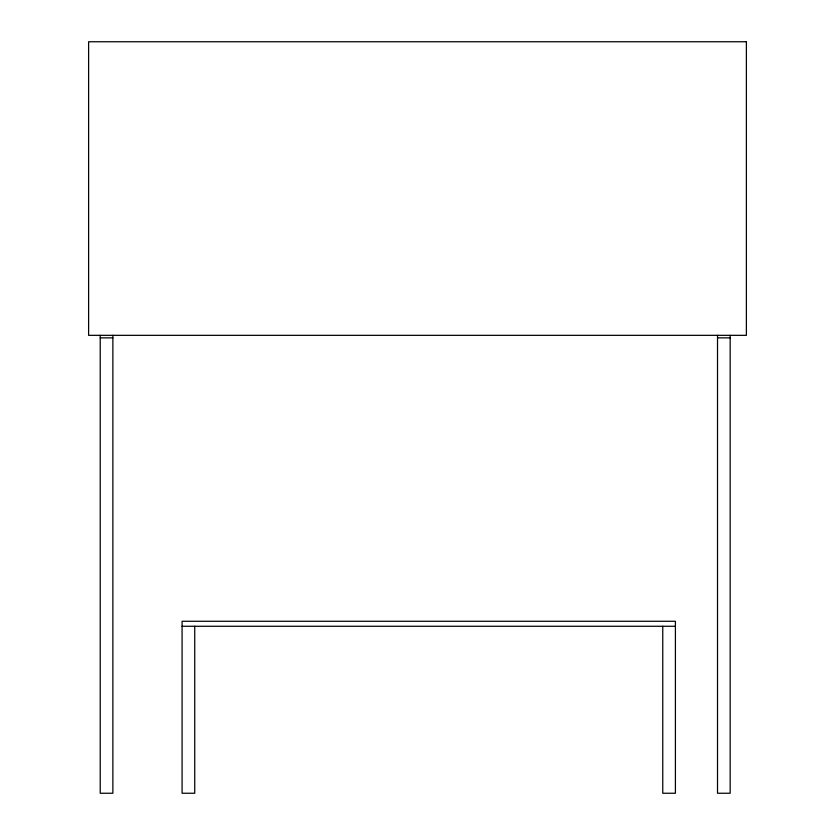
<?xml version="1.0" encoding="UTF-8"?>
<svg xmlns="http://www.w3.org/2000/svg" width="835" height="835" viewBox="0 0 835 835"><rect width="100%" height="100%" fill="white"/><g stroke="black" fill="none" stroke-linecap="round" stroke-linejoin="round"><path stroke-width="1.25" d="M100.221 337.862L112.871 337.862M717.515 337.862L730.166 337.862M182.082 626.271L675.411 626.271M730.166 335.294L730.166 793.25L717.515 793.25L717.515 335.294M662.76 626.271L662.76 793.25L675.411 793.25L675.411 621.271L182.082 621.271L182.082 793.25L194.732 793.25L194.732 626.271M112.871 335.294L112.871 793.25L100.221 793.25L100.221 335.294M746.386 41.75L88.614 41.75L88.614 335.336L746.386 335.336L746.386 41.75"/></g></svg>
